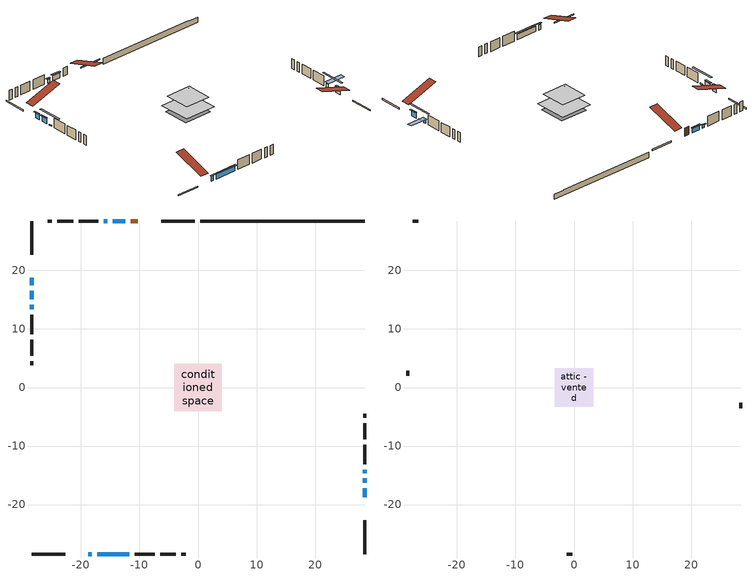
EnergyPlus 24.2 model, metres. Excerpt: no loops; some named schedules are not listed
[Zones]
conditioned space
 floor outside (Floor1 construction): -1.76,-1.76 -1.76,1.76 1.76,1.76 1.76,-1.76 z0.35
 floor adiabatic (AdiabaticFloorConstruction): -4.07,-4.07 -4.07,4.07 4.07,4.07 4.07,-4.07 z0.35
 floor foundation (Slab1 construction): -3.66,-3.35 -3.66,3.35 3.66,3.35 3.66,-3.35 z-1.07
 wall outside (RimJoist1 construction): -0.54,28.45 -6.29,28.45 / -28.45,-28.45 -22.7,-28.45 / -28.45,28.45 -28.45,22.7 / 28.45,-28.45 28.45,-22.7 z0.35:0.65
 wall outside (AdiabaticWallConstruction 1): -10.28,28.45 -11.5,28.45 z0.35:2.38
 wall outside (AdiabaticWallConstruction): -18.71,-28.45 -18.15,-28.45 z0.35:1.62; -28.45,18.71 -28.45,17.49 / -28.45,16.56 -28.45,15.04 / 28.45,-18.71 28.45,-17.18 / -17.22,-28.45 -11.74,-28.45 z0.35:1.72; -28.45,14.11 -28.45,13.4 / 28.45,-16.26 28.45,-15.54 z0.35:0.66; 28.45,-14.62 28.45,-14.06 z0.35:1.27; -12.43,28.45 -14.56,28.45 z0.35:1.57; -15.49,28.45 -16.1,28.45 z0.35:1.17
 wall outside (Wall1 construction): -17.03,28.45 -20.42,28.45 / -10.81,-28.45 -7.42,-28.45 / -28.45,12.47 -28.45,9.08 / 28.45,-13.13 28.45,-9.74 z0.35:2.79
 wall outside (Wall2 construction): -21.34,28.45 -24.05,28.45 / -6.49,-28.45 -3.78,-28.45 / -28.45,8.15 -28.45,5.45 / 28.45,-8.82 28.45,-6.11 z0.35:2.79
 wall outside (Wall3 construction): -24.98,28.45 -25.7,28.45 / -2.86,-28.45 -2.14,-28.45 / -28.45,4.52 -28.45,3.8 / 28.45,-5.18 28.45,-4.46 z0.35:2.79
 wall foundation (FoundationWall1 construction): 0.39,28.45,-1.07 0.39,28.45,0.35 25.64,28.45,0.35 25.64,28.45,0.2 28.45,28.45,0.2 28.45,28.45,-1.07
 window (WindowConstruction 6): -18.71,-28.45 -18.15,-28.45 z0.35:1.62
 window (WindowConstruction 3): -28.45,18.71 -28.45,17.49 z0.35:1.72
 window (WindowConstruction 4): -28.45,16.56 -28.45,15.04 z0.35:1.72
 window (WindowConstruction 5): 28.45,-18.71 28.45,-17.19 z0.35:1.72
 window (WindowConstruction 8): -28.45,14.11 -28.45,13.4 z0.35:0.65
 window (WindowConstruction 9): 28.45,-16.26 28.45,-15.55 z0.35:0.65
 window (WindowConstruction 7): 28.45,-14.62 28.45,-14.06 z0.35:1.26
 window (WindowConstruction): -12.43,28.45 -14.56,28.45 z0.35:1.57
 window (WindowConstruction 1): -15.49,28.45 -16.1,28.45 z0.35:1.16
 window (WindowConstruction 2): -17.22,-28.45 -11.74,-28.45 z0.35:1.72
 door (Door): -10.28,28.45 -11.5,28.45 z0.35:2.38
 ceiling adiabatic (AdiabaticFloorConstruction): 4.07,-4.07 4.07,4.07 -4.07,4.07 -4.07,-4.07 z0.35
attic - vented
 floor to conditioned space (Floor2 construction Reversed): -3.25,-3.25 -3.25,3.25 3.25,3.25 3.25,-3.25 z2.79
 floor to conditioned space (Floor3 construction Reversed): -2.6,-2.6 -2.6,2.6 2.6,2.6 2.6,-2.6 z2.79
 wall outside (Wall4 construction): -26.63,28.45 -27.52,28.45 / -1.21,-28.45 -0.32,-28.45 / -28.45,2.87 -28.45,1.98 / 28.45,-3.53 28.45,-2.64 z0.35:2.79
 roof outside (Roof1 construction): -9.35,28.45,2.79 -9.35,20.36,5.49 -7.22,20.36,5.49 -7.22,28.45,2.79; -19.64,-28.45,2.79 -19.64,-20.36,5.49 -21.77,-20.36,5.49 -21.77,-28.45,2.79; -28.45,19.64,2.79 -20.36,19.64,5.49 -20.36,21.77,5.49 -28.45,21.77,2.79; 28.45,-19.64,2.79 20.36,-19.64,5.49 20.36,-21.77,5.49 28.45,-21.77,2.79
shading: -17.85,-28.45 -19.01,-28.45 -19.01,-28.75 -17.85,-28.75 z1.92; -28.45,17.29 -28.45,18.91 -28.86,18.91 -28.86,17.29 z1.92; -28.45,14.84 -28.45,16.76 -28.86,16.76 -28.86,14.84 z1.92; 28.45,-16.98 28.45,-18.91 28.86,-18.91 28.86,-16.98 z1.92; -28.45,10.66 -28.45,16.85 -28.86,16.85 -28.86,10.66 z3.39; 28.45,-12.81 28.45,-19 28.86,-19 28.86,-12.81 z3.39; 28.45,-13.76 28.45,-14.92 33.02,-14.92 33.02,-13.76 z1.56; -14.76,28.45 -12.23,28.45 -12.23,28.86 -14.76,28.86 z1.77; -16.3,28.45 -15.29,28.45 -15.29,28.86 -16.3,28.86 z1.36; -11.54,-28.45 -17.42,-28.45 -17.42,-28.86 -11.54,-28.86 z1.92
[Building]
Building 1: Terrain=Suburbs
[Site:Location]
Bathurst AP_NB: Latitude {deg}=47.63; Longitude {deg}=-65.74; Time Zone {hr}=-4; Elevation {m}=59; Keep Site Location Information=Yes
[Site:GroundTemperature:Shallow]
0.0375368, -2.14911, -2.32423, -1.28655, 2.87914, 7.02543, 10.62, 12.8971, 13.0906, 11.2385, 7.7356, 3.71651
[Site:WaterMainsTemperature]
Calculation Method=Schedule; Temperature Schedule=mains temperature schedule
[Material] Roughness=Rough; Thermal Absorptance=0.9
Name | Thickness {m} | Conductivity {W/m-K} | Density {kg/m3} | Specific Heat {J/kg-K} | Solar Absorptance | Visible Absorptance
asphalt or fiberglass shingles | 0.00635 | 0.162714 | 1121.4 | 1465.45 | 0.4 | 0.4
ceiling loosefill ins | 0.169333 | 0.0480833 | 16.02 | 1046.75 | 0.7 | 0.7
ceiling stud and cavity | 0.1397 | 0.2717 | 65.682 | 1177.47 | 0.7 | 0.7
ceiling stud and cavity 1 | 0.1397 | 0.296031 | 65.682 | 1177.47 | 0.7 | 0.7
concrete 4.0 in. | 0.1016 | 1.803125 | 2242.8 | 837.4 | 0.7 | 0.7
concrete 8.0 in. | 0.2032 | 1.803125 | 2242.8 | 837.4 | 0.7 | 0.7
door material | 0.04445 | 0.0451087 | 512.64 | 1214.23 | 0.7 | 0.7
floor covering | 0.0127 | 9.015625 | 54.468 | 1339.84 | 0.6 | 0.6
floor covering 1 | 0.0127 | 0.0433444 | 54.468 | 1339.84 | 0.6 | 0.6
floor rigid ins; wall rigid ins 1 | 0.512978 | 0.029427 | 32.04 | 1214.23 | 0.7 | 0.7
floor stud and cavity | 0.0889 | 0.204817 | 50.32683 | 1063.81 | 0.7 | 0.7
floor stud and cavity 1 | 0.1397 | 1.75129 | 37.0049 | 1207.88 | 0.7 | 0.7
furniture material conditioned space 1 | 0.1524 | 0.115458 | 640.8 | 1214.23 | 0.6 | 0.6
gypsum board | 0.0127 | 0.160291 | 801 | 837.4 | 0.6 | 0.6
osb sheathing 0.5 in. | 0.0127 | 0.115458 | 512.64 | 1214.23 | 0.7 | 0.7
osb sheathing 0.75 in. | 0.01905 | 0.115458 | 512.64 | 1214.23 | 0.7 | 0.7
rim joist stud and cavity | 0.0508 | 0.172285 | 50.32683 | 1063.81 | 0.6 | 0.6
wall rigid ins | 0.051816 | 0.029427 | 32.04 | 1214.23 | 0.7 | 0.7
wall stud and cavity | 0.1397 | 0.224759 | 139.0536 | 1170.24 | 0.7 | 0.7
wall stud and cavity 1 | 0.1397 | 0.09367 | 139.0536 | 1170.24 | 0.7 | 0.7
wall stud and cavity 2 | 0.1397 | 0.547194 | 139.0536 | 1170.24 | 0.7 | 0.7
wall stud and cavity 3 | 0.0889 | 6.1454 | 50.32683 | 1063.81 | 0.6 | 0.6
wall stud and cavity 4 | 0.0889 | 0.380278 | 52.3479 | 1209.89 | 0.7 | 0.7
wall stud and cavity 5 | 0.0889 | 0.391764 | 83.0341 | 1211.67 | 0.7 | 0.7
wood siding | 0.0254 | 0.102417 | 544.68 | 1172.36 | 0.4 | 0.4
wood siding 1 | 0.00254 | 0.102417 | 544.68 | 1172.36 | 0.4 | 0.4
wood siding 2; wood siding 3; wood siding 4 | 0.0254 | 0.102417 | 544.68 | 1172.36 | 0.7 | 0.7
[WindowMaterial:SimpleGlazingSystem]
Name | U-Factor {W/m2-K} | Solar Heat Gain Coefficient
WindowMaterial | 2.99003 | 0.55
WindowMaterial 1 | 3.04852 | 0.45
WindowMaterial 2 | 2.986628 | 0.55
WindowMaterial 3 | 2.97414 | 0.58
WindowMaterial 4 | 2.99685 | 0.53
WindowMaterial 5 | 4.14267 | 0.66
WindowMaterial 6 | 2.986628 | 0.6
WindowMaterial 7 | 3.068959 | 0.31
[Construction]
AdiabaticFloorConstruction: floor stud and cavity 1, floor rigid ins, osb sheathing 0.75 in., floor covering 1
AdiabaticWallConstruction: wood siding 3, wall rigid ins 1, wall stud and cavity 4, gypsum board
AdiabaticWallConstruction 1: wood siding 4, wall rigid ins 1, wall stud and cavity 4, gypsum board
Door: door material
Floor1 construction: floor stud and cavity, floor covering
Floor2 construction Reversed: gypsum board, ceiling stud and cavity, ceiling loosefill ins
Floor3 construction Reversed: gypsum board, ceiling stud and cavity 1, ceiling loosefill ins
FoundationWall1 construction: concrete 8.0 in.
furniture construction conditioned space 1: furniture material conditioned space 1
PartitionWallConstruction: gypsum board, wall stud and cavity 5, gypsum board
RimJoist1 construction: wood siding 2, rim joist stud and cavity
Roof1 construction: asphalt or fiberglass shingles
Slab1 construction: concrete 4.0 in.
Wall1 construction: wood siding, wall rigid ins, osb sheathing 0.5 in., wall stud and cavity, gypsum board
Wall2 construction: wood siding, osb sheathing 0.5 in., wall stud and cavity 1, gypsum board
Wall3 construction: wood siding, wall rigid ins, osb sheathing 0.5 in., wall stud and cavity 2, gypsum board
Wall4 construction: wood siding 1, wall stud and cavity 3
WindowConstruction: WindowMaterial
WindowConstruction 1: WindowMaterial 1
WindowConstruction 2: WindowMaterial 2
WindowConstruction 3: WindowMaterial 3
WindowConstruction 4; WindowConstruction 5: WindowMaterial 4
WindowConstruction 6: WindowMaterial 5
WindowConstruction 7: WindowMaterial 6
WindowConstruction 8; WindowConstruction 9: WindowMaterial 7
[Zone] Multiplier=1; Part of Total Floor Area=Yes
Name | Volume {m3}
attic - vented | 30.4711
conditioned space | 255.4
[Space]
Name | Zone | Volume {m3}
attic - vented 1 | attic - vented | 30.4711
conditioned space 1 | conditioned space | 255.4
[ZoneInfiltration:EffectiveLeakageArea]
infil attic - vented 1: Zone or Space=attic - vented 1; Schedule=Always On Discrete; Effective Air Leakage Area {cm2}=2776; Stack Coefficient=0.000357141; Wind Coefficient=1.27685e-05
[ZoneMixing]
whole house fan mix: Zone or Space=attic - vented; Schedule=Always On Continuous; Design Flow Rate Calculation Method=Flow/Zone; Design Flow Rate {m3/s}=0; Source Zone or Space=conditioned space
[SurfaceProperty:ExposedFoundationPerimeter]
Slab1: Exposed Perimeter Calculation Method=TotalExposedPerimeter; Total Exposed Perimeter {m}=28.06
[InternalMass] Zone or ZoneList=conditioned space; Space or SpaceList=conditioned space 1
Name | Construction | Surface Area {m2}
furniture mass conditioned space 1 | furniture construction conditioned space 1 | 51.0306
partition wall mass | PartitionWallConstruction | 127.576
[Lights]
interior lighting: Zone or ZoneList or Space or SpaceList=conditioned space 1; Schedule=interior lighting schedule; Design Level Calculation Method=LightingLevel; Lighting Level {W}=343.2; Return Air Fraction=0; Fraction Radiant=0.6; Fraction Visible=0.2; Fraction Replaceable=1
[People]
occupants: Zone or ZoneList or Space or SpaceList=conditioned space 1; Number of People Schedule=occupants schedule; Number of People Calculation Method=People; Number of People=3; Fraction Radiant=0.314171; Sensible Heat Fraction=0.56303; Activity Level Schedule=occupants activity schedule; Carbon Dioxide Generation Rate {m3/s-W}=0; Enable ASHRAE 55 Comfort Warnings=No; Mean Radiant Temperature Calculation Type=EnclosureAveraged
[ElectricEquipment] Zone or ZoneList or Space or SpaceList=conditioned space 1; Design Level Calculation Method=EquipmentLevel
Name | Schedule | Design Level {W} | Fraction Latent | Fraction Radiant | Fraction Lost
clothes dryer | clothes dryer schedule | 140.772 | 0.015 | 0.081 | 0.85
clothes washer | clothes washer schedule | 32.1985 | 0.03 | 0.162 | 0.7
cooking range | cooking range schedule | 215.147 | 0.08 | 0.432 | 0.2
dishwasher | dishwasher schedule | 66.8632 | 0.3 | 0.18 | 0.4
fridge | fridge schedule | 72.9452 | 0 | 0.6 | 0
mech vent house fan | mech vent house fan schedule | 0.95 | 0 | 0 | 1
mech vent house fan cfis | mech vent house fan cfis schedule | 0 | 0 | 0 | 0
misc plug loads | misc plug loads schedule | 494.7 | 0.045 | 0.513 | 0.1
whole house fan | Always On Discrete | 0 | 0 | 0 | 1
[OtherEquipment] Zone or ZoneList or Space or SpaceList=conditioned space 1; Design Level Calculation Method=EquipmentLevel
Name | Fuel Type | Schedule | Design Level {W} | Fraction Latent | Fraction Radiant | Fraction Lost
clothes dryer 1 | Electricity | clothes dryer schedule | 0 | 0.015 | 0.081 | 0.85
cooking range 1 | Electricity | cooking range schedule | 0 | 0.08 | 0.432 | 0.2
general water use latent | None | general water use schedule | 62.594 | 1 | 0 | 0
general water use sensible | None | general water use schedule | -61.6891 | 0 | 0.6 | 0
mech vent house fan latent load | None | Always On Discrete | 0 | 1 | 0 | 0
mech vent house fan sensible load | None | Always On Discrete | 0 | 0 | 0 | 0
water heater energy adjustment1 | Electricity | Always On Discrete | 0.01 | 0 | 0 | 1
[ZoneInfiltration:DesignFlowRate] Zone or ZoneList or Space or SpaceList=conditioned space 1; Schedule=Always On Discrete; Design Flow Rate Calculation Method=Flow/Zone; Design Flow Rate {m3/s}=0
infil flow; natural vent flow; whole house fan flow
[ZoneControl:Thermostat]
conditioned space Thermostat: Zone or ZoneList=conditioned space; Control Type Schedule=conditioned space Thermostat Schedule; Control 1=conditioned space temperature setpoint; Temperature Difference Between Cutout And Setpoint {deltaC}=0
[ZoneHVAC:Baseboard:Convective:Electric]
electric baseboard: Availability Schedule=Always On Discrete; Heating Design Capacity {W}=13405.9; Efficiency=1
[AirLoopHVAC:UnitarySystem]
unit heater unitary system: Control Type=Load; Controlling Zone or Thermostat Location=conditioned space; Dehumidification Control Type=None; Availability Schedule=Always On Discrete; Supply Fan=unit heater supply fan; Fan Placement=BlowThrough; Supply Air Fan Operating Mode Schedule=unit heater auto fan schedule; Heating Coil=unit heater htg coil; DX Heating Coil Sizing Ratio=1; Use DOAS DX Cooling Coil=No; Minimum Supply Air Temperature {C}=2; Latent Load Control=SensibleOnlyLoadControl; Cooling Supply Air Flow Rate Method=None; Heating Supply Air Flow Rate Method=SupplyAirFlowRate; Heating Supply Air Flow Rate {m3/s}=0.00141584; No Load Supply Air Flow Rate Method=SupplyAirFlowRate; No Load Supply Air Flow Rate {m3/s}=0; No Load Supply Air Flow Rate Control Set To Low Speed=Yes; Maximum Supply Air Temperature {C}=48.8889; Maximum Outdoor Dry-Bulb Temperature for Supplemental Heater Operation {C}=21; Ancillary On-Cycle Electric Power {W}=0; Ancillary Off-Cycle Electric Power {W}=0
[Fan:SystemModel]
unit heater supply fan: Availability Schedule=Always On Discrete; Design Maximum Air Flow Rate {m3/s}=0.00141584; Speed Control Method=Discrete; Electric Power Minimum Flow Rate Fraction=0.2; Design Pressure Rise {Pa}=500; Motor Efficiency=1; Motor In Air Stream Fraction=1; Design Electric Power Consumption {W}=Autosize; Design Power Sizing Method=PowerPerFlow; Electric Power Per Unit Flow Rate {W/(m3/s)}=28251.7; Electric Power Per Unit Flow Rate Per Unit Pressure {W/((m3/s)-Pa)}=1.66667; Fan Total Efficiency=0.7; Motor Loss Radiative Fraction=0; Number of Speeds=1; Speed Flow Fraction 1=1; Speed Electric Power Fraction 1=1
[Coil:Heating:Fuel]
unit heater htg coil: Availability Schedule=Always On Discrete; Fuel Type=OtherFuel1; Burner Efficiency=0.5; Nominal Capacity {W}=0.293071; On Cycle Parasitic Electric Load {W}=0; Off Cycle Parasitic Fuel Load {W}=0
[Zone equipment]
conditioned space: electric baseboard, unit heater unitary system
[Foundation:Kiva]
Foundation Kiva 1: Initial Indoor Air Temperature {C}=18; Wall Height Above Grade {m}=0.350002; Wall Depth Below Slab {m}=0.2032
[Foundation:Kiva:Settings]
Soil Conductivity {W/m-K}=0.849921; Soil Density {kg/m3}=1842.3; Soil Specific Heat {J/kg-K}=418.7; Ground Solar Absorptivity=0.9; Ground Thermal Absorptivity=0.9; Ground Surface Roughness {m}=0.03; Far-Field Width {m}=40; Deep-Ground Boundary Condition=ZeroFlux; Deep-Ground Depth {m}=40; Minimum Cell Dimension {m}=0.2; Maximum Cell Growth Coefficient=3; Simulation Timestep=Timestep
[Exterior:Lights]
exterior lighting: Schedule=exterior lighting schedule; Design Level {W}=75.6
[EnergyManagementSystem:GlobalVariable]
infil_program_Qfan
infil_program_Qinf
natural_vent_program_Qnv
natural_vent_program_Qwhf
[EnergyManagementSystem:Sensor]
Name | Output:Variable or Output:Meter Index Key | Output:Variable or Output:Meter
airflow_gain | infil flow | Infiltration Sensible Heat Gain Energy
airflow_gain_1 | natural vent flow | Infiltration Sensible Heat Gain Energy
airflow_gain_2 | whole house fan flow | Infiltration Sensible Heat Gain Energy
airflow_loss | infil flow | Infiltration Sensible Heat Loss Energy
airflow_loss_1 | natural vent flow | Infiltration Sensible Heat Loss Energy
airflow_loss_2 | whole house fan flow | Infiltration Sensible Heat Loss Energy
clg_load_cond |  | Cooling:EnergyTransfer:Zone:CONDITIONED SPACE
clg_sp_s; clg_sp_s_1 | cooling setpoint | Schedule Value
clothes_dryer_exhaust_0_sch_s | clothes dryer exhaust 0 schedule | Schedule Value
conditioned_space_clg_unmet_s | conditioned space | Zone Cooling Setpoint Not Met Time
conditioned_space_htg_unmet_s | conditioned space | Zone Heating Setpoint Not Met Time
cool_season | cooling season schedule | Schedule Value
fridge_tin_s | conditioned space | Zone Mean Air Temperature
htg_load_cond |  | Heating:EnergyTransfer:Zone:CONDITIONED SPACE
htg_sp_s; htg_sp_s_1 | heating setpoint | Schedule Value
ig_ee_conv | clothes dryer | Electric Equipment Convective Heating Energy
ig_ee_conv_2 | cooking range | Electric Equipment Convective Heating Energy
ig_ee_conv_4 | fridge | Electric Equipment Convective Heating Energy
ig_ee_conv_5 | misc plug loads | Electric Equipment Convective Heating Energy
ig_ee_conv_6 | whole house fan | Electric Equipment Convective Heating Energy
ig_ee_rad | clothes dryer | Electric Equipment Radiant Heating Energy
ig_ee_rad_2 | cooking range | Electric Equipment Radiant Heating Energy
ig_ee_rad_4 | fridge | Electric Equipment Radiant Heating Energy
ig_ee_rad_5 | misc plug loads | Electric Equipment Radiant Heating Energy
ig_ee_rad_6 | whole house fan | Electric Equipment Radiant Heating Energy
ig_lgt_conv | interior lighting | Lights Convective Heating Energy
ig_lgt_rad | interior lighting | Lights Radiant Heating Energy
ig_lgt_vis | interior lighting | Lights Visible Radiation Heating Energy
ig_oe_conv | clothes dryer 1 | Other Equipment Convective Heating Energy
ig_oe_conv_1 | cooking range 1 | Other Equipment Convective Heating Energy
ig_oe_conv_2 | general water use latent | Other Equipment Convective Heating Energy
ig_oe_conv_3 | general water use sensible | Other Equipment Convective Heating Energy
ig_oe_conv_4 | water heater energy adjustment1 | Other Equipment Convective Heating Energy
ig_oe_rad | clothes dryer 1 | Other Equipment Radiant Heating Energy
ig_oe_rad_1 | cooking range 1 | Other Equipment Radiant Heating Energy
ig_oe_rad_2 | general water use latent | Other Equipment Radiant Heating Energy
ig_oe_rad_3 | general water use sensible | Other Equipment Radiant Heating Energy
ig_oe_rad_4 | water heater energy adjustment1 | Other Equipment Radiant Heating Energy
ig_ppl_conv | occupants | People Convective Heating Energy
ig_ppl_rad | occupants | People Radiant Heating Energy
im_conv | furniture mass conditioned space 1 | Surface Inside Face Convection Heat Gain Energy
im_conv_1 | partition wall mass | Surface Inside Face Convection Heat Gain Energy
im_ig | furniture mass conditioned space 1 | Surface Inside Face Internal Gains Radiation Heat Gain Energy
im_ig_1 | partition wall mass | Surface Inside Face Internal Gains Radiation Heat Gain Energy
im_lgt | furniture mass conditioned space 1 | Surface Inside Face Lights Radiation Heat Gain Energy
im_lgt_1 | partition wall mass | Surface Inside Face Lights Radiation Heat Gain Energy
im_sol | furniture mass conditioned space 1 | Surface Inside Face Solar Radiation Heat Gain Energy
im_sol_1 | partition wall mass | Surface Inside Face Solar Radiation Heat Gain Energy
im_surf | furniture mass conditioned space 1 | Surface Inside Face Net Surface Thermal Radiation Heat Gain Energy
im_surf_1 | partition wall mass | Surface Inside Face Net Surface Thermal Radiation Heat Gain Energy
mv_conv | mech vent house fan | Electric Equipment Convective Heating Energy
mv_conv_1 | mech vent house fan cfis | Electric Equipment Convective Heating Energy
mv_conv_2 | mech vent house fan latent load | Other Equipment Convective Heating Energy
mv_conv_3 | mech vent house fan sensible load | Other Equipment Convective Heating Energy
mv_rad | mech vent house fan | Electric Equipment Radiant Heating Energy
mv_rad_1 | mech vent house fan cfis | Electric Equipment Radiant Heating Energy
mv_rad_2 | mech vent house fan latent load | Other Equipment Radiant Heating Energy
mv_rad_3 | mech vent house fan sensible load | Other Equipment Radiant Heating Energy
natural_vent_s | natural vent schedule | Schedule Value
out_pb_s |  | Site Outdoor Air Barometric Pressure
out_wt_s |  | Site Outdoor Air Humidity Ratio
site_vw_s |  | Site Wind Speed
ss_back_out | Window1 | Surface Window Shortwave from Zone Back Out Window Heat Transfer Rate
ss_back_out_1 | Window12 | Surface Window Shortwave from Zone Back Out Window Heat Transfer Rate
ss_back_out_2 | Window13 | Surface Window Shortwave from Zone Back Out Window Heat Transfer Rate
ss_back_out_3 | Window15 | Surface Window Shortwave from Zone Back Out Window Heat Transfer Rate
ss_back_out_4 | Window17 | Surface Window Shortwave from Zone Back Out Window Heat Transfer Rate
ss_back_out_5 | Window18 | Surface Window Shortwave from Zone Back Out Window Heat Transfer Rate
ss_back_out_6 | Window2 | Surface Window Shortwave from Zone Back Out Window Heat Transfer Rate
ss_back_out_7 | Window3 | Surface Window Shortwave from Zone Back Out Window Heat Transfer Rate
ss_back_out_8 | Window4 | Surface Window Shortwave from Zone Back Out Window Heat Transfer Rate
ss_back_out_9 | Window6 | Surface Window Shortwave from Zone Back Out Window Heat Transfer Rate
ss_conv | Door1 | Surface Inside Face Convection Heat Gain Energy
ss_conv_1 | Window1 | Surface Inside Face Convection Heat Gain Energy
ss_conv_10 | Window6 | Surface Inside Face Convection Heat Gain Energy
ss_conv_2 | Window12 | Surface Inside Face Convection Heat Gain Energy
ss_conv_3 | Window13 | Surface Inside Face Convection Heat Gain Energy
ss_conv_4 | Window15 | Surface Inside Face Convection Heat Gain Energy
ss_conv_5 | Window17 | Surface Inside Face Convection Heat Gain Energy
ss_conv_6 | Window18 | Surface Inside Face Convection Heat Gain Energy
ss_conv_7 | Window2 | Surface Inside Face Convection Heat Gain Energy
ss_conv_8 | Window3 | Surface Inside Face Convection Heat Gain Energy
ss_conv_9 | Window4 | Surface Inside Face Convection Heat Gain Energy
ss_ig | Door1 | Surface Inside Face Internal Gains Radiation Heat Gain Energy
ss_ig_1 | Window1 | Surface Inside Face Internal Gains Radiation Heat Gain Energy
ss_ig_10 | Window6 | Surface Inside Face Internal Gains Radiation Heat Gain Energy
ss_ig_2 | Window12 | Surface Inside Face Internal Gains Radiation Heat Gain Energy
ss_ig_3 | Window13 | Surface Inside Face Internal Gains Radiation Heat Gain Energy
ss_ig_4 | Window15 | Surface Inside Face Internal Gains Radiation Heat Gain Energy
ss_ig_5 | Window17 | Surface Inside Face Internal Gains Radiation Heat Gain Energy
ss_ig_6 | Window18 | Surface Inside Face Internal Gains Radiation Heat Gain Energy
ss_ig_7 | Window2 | Surface Inside Face Internal Gains Radiation Heat Gain Energy
ss_ig_8 | Window3 | Surface Inside Face Internal Gains Radiation Heat Gain Energy
ss_ig_9 | Window4 | Surface Inside Face Internal Gains Radiation Heat Gain Energy
ss_lgt | Door1 | Surface Inside Face Lights Radiation Heat Gain Energy
ss_sol | Door1 | Surface Inside Face Solar Radiation Heat Gain Energy
ss_surf | Door1 | Surface Inside Face Net Surface Thermal Radiation Heat Gain Energy
ss_surf_1 | Window1 | Surface Inside Face Net Surface Thermal Radiation Heat Gain Energy
ss_surf_10 | Window6 | Surface Inside Face Net Surface Thermal Radiation Heat Gain Energy
ss_surf_2 | Window12 | Surface Inside Face Net Surface Thermal Radiation Heat Gain Energy
ss_surf_3 | Window13 | Surface Inside Face Net Surface Thermal Radiation Heat Gain Energy
ss_surf_4 | Window15 | Surface Inside Face Net Surface Thermal Radiation Heat Gain Energy
ss_surf_5 | Window17 | Surface Inside Face Net Surface Thermal Radiation Heat Gain Energy
ss_surf_6 | Window18 | Surface Inside Face Net Surface Thermal Radiation Heat Gain Energy
ss_surf_7 | Window2 | Surface Inside Face Net Surface Thermal Radiation Heat Gain Energy
ss_surf_8 | Window3 | Surface Inside Face Net Surface Thermal Radiation Heat Gain Energy
ss_surf_9 | Window4 | Surface Inside Face Net Surface Thermal Radiation Heat Gain Energy
ss_trans_in | Window1 | Surface Window Transmitted Solar Radiation Rate
ss_trans_in_1 | Window12 | Surface Window Transmitted Solar Radiation Rate
ss_trans_in_2 | Window13 | Surface Window Transmitted Solar Radiation Rate
ss_trans_in_3 | Window15 | Surface Window Transmitted Solar Radiation Rate
ss_trans_in_4 | Window17 | Surface Window Transmitted Solar Radiation Rate
ss_trans_in_5 | Window18 | Surface Window Transmitted Solar Radiation Rate
ss_trans_in_6 | Window2 | Surface Window Transmitted Solar Radiation Rate
ss_trans_in_7 | Window3 | Surface Window Transmitted Solar Radiation Rate
ss_trans_in_8 | Window4 | Surface Window Transmitted Solar Radiation Rate
ss_trans_in_9 | Window6 | Surface Window Transmitted Solar Radiation Rate
ss_trans_out | Window1 | Surface Inside Face Initial Transmitted Diffuse Transmitted Out Window Solar Radiation Rate
ss_trans_out_1 | Window12 | Surface Inside Face Initial Transmitted Diffuse Transmitted Out Window Solar Radiation Rate
ss_trans_out_2 | Window13 | Surface Inside Face Initial Transmitted Diffuse Transmitted Out Window Solar Radiation Rate
ss_trans_out_3 | Window15 | Surface Inside Face Initial Transmitted Diffuse Transmitted Out Window Solar Radiation Rate
ss_trans_out_4 | Window17 | Surface Inside Face Initial Transmitted Diffuse Transmitted Out Window Solar Radiation Rate
ss_trans_out_5 | Window18 | Surface Inside Face Initial Transmitted Diffuse Transmitted Out Window Solar Radiation Rate
ss_trans_out_6 | Window2 | Surface Inside Face Initial Transmitted Diffuse Transmitted Out Window Solar Radiation Rate
ss_trans_out_7 | Window3 | Surface Inside Face Initial Transmitted Diffuse Transmitted Out Window Solar Radiation Rate
